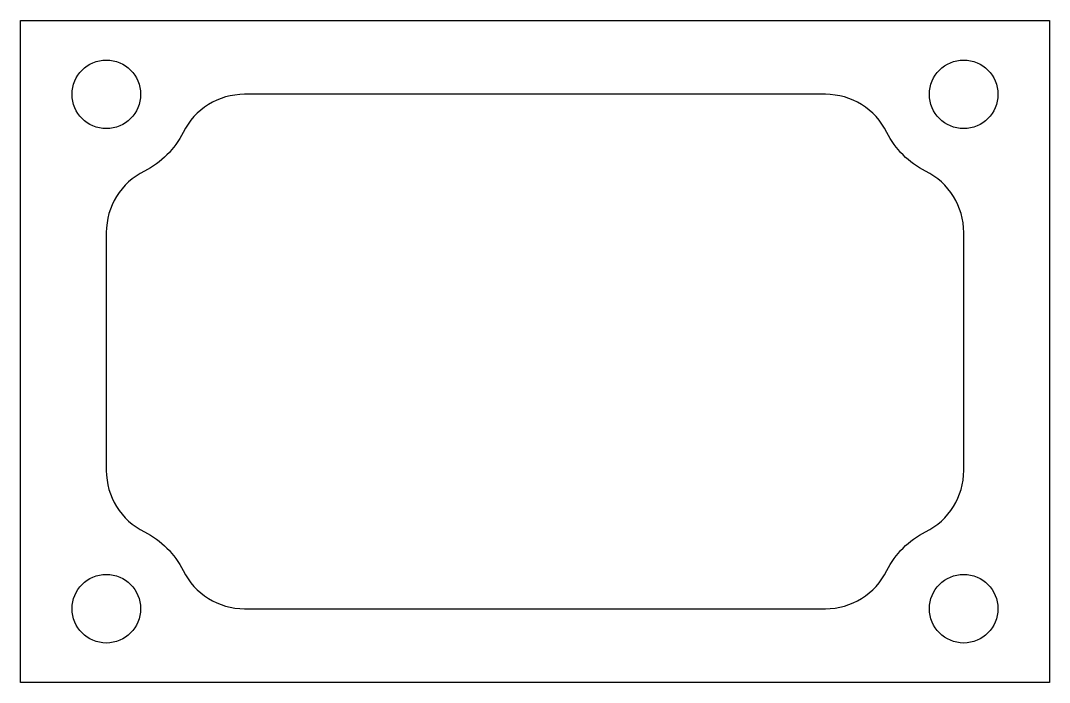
# Model space of a CAD drawing. Header units: millimetres. Extents: x -191.3 to -161.3, y 15.2 to 34.5.
import ezdxf

# ---------------------------------------------------------------- set-up
doc = ezdxf.new("R2010")
doc.units = ezdxf.units.MM
doc.layers.get('0').update_dxf_attribs({"linetype": 'CONTINUOUS'})

msp = doc.modelspace()

# ---------------------------------------------------------------- linework, layer by layer
msp.add_lwpolyline([(-161.296, 15.162), (-191.296, 15.162), (-191.296, 34.462), (-161.296, 34.462)], close=True)
msp.add_lwpolyline([(-164.907, 30.073, -0.163866), (-166.036, 31.201, 0.284915), (-167.827, 32.312), (-184.765, 32.312, 0.284915), (-186.557, 31.201, -0.163866), (-187.685, 30.073, 0.284915), (-188.796, 28.281), (-188.796, 21.344, 0.284915), (-187.685, 19.552, -0.163866), (-186.557, 18.424, 0.284915), (-184.765, 17.312), (-167.827, 17.312, 0.284915), (-166.036, 18.424, -0.163866), (-164.907, 19.552, 0.284915), (-163.796, 21.344), (-163.796, 28.281, 0.284915)], format="xyb", close=True)
for centre in [(-188.796, 32.312), (-163.796, 32.312), (-188.796, 17.312), (-163.796, 17.312)]:
    msp.add_circle(centre, 1)

doc.saveas('drawing.dxf')
